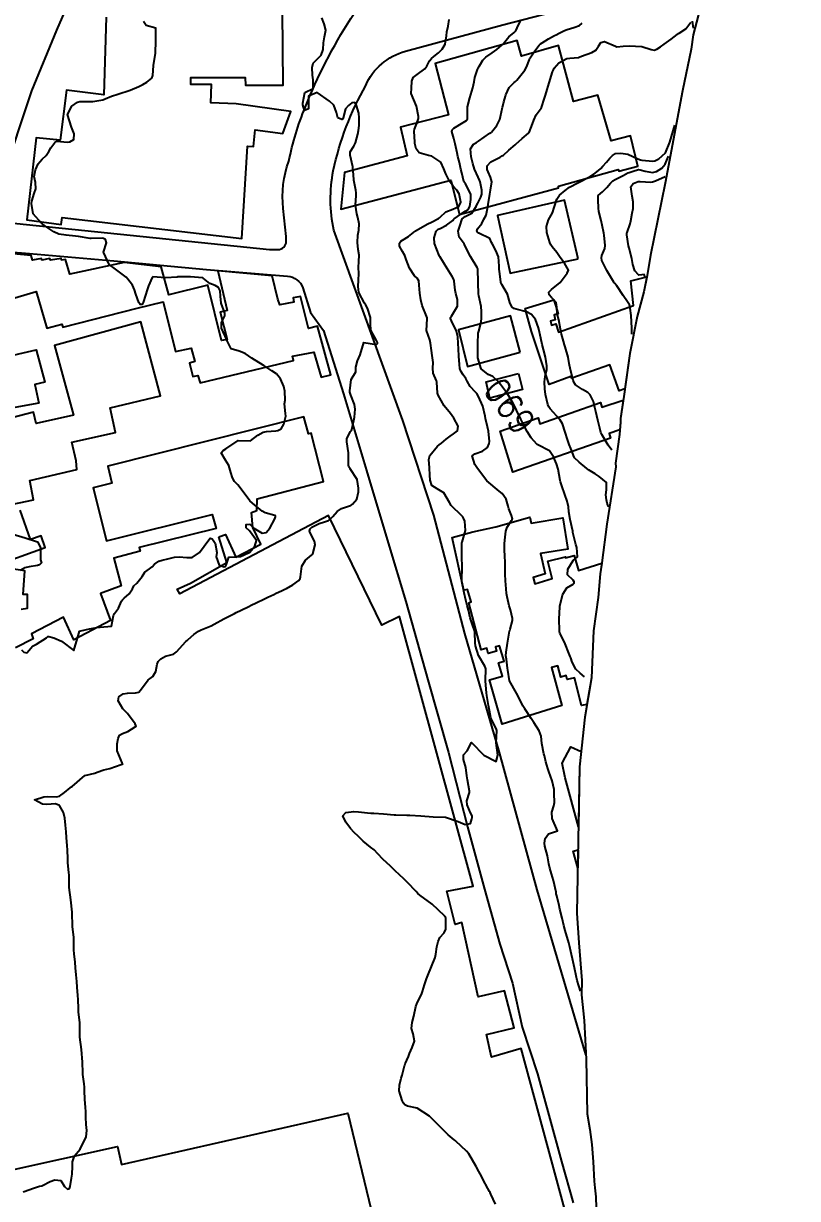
# Model space of a CAD drawing. Header units: metres. Extents: x 292545 to 299085, y 7450245 to 7463078.
# Drawn here: x 297101.5 to 297225.7, y 7452836.4 to 7453024.9 of the extents above; entities that cross this region are included whole.
import ezdxf
from ezdxf.enums import TextEntityAlignment as Align

# ---------------------------------------------------------------- set-up
doc = ezdxf.new("R2010")
doc.units = ezdxf.units.M
for name, color, linetype in [('Area', 45, 'Continuous'), ('Cotas', 45, 'Continuous'), ('Curvas de Nivel 1m', 11, 'Continuous'), ('Curvas de Nivel 5m', 15, 'Continuous'), ('Edificações', 30, 'Continuous'), ('Vias Primárias', 230, 'Continuous')]:
    doc.layers.add(name, color=color, linetype=linetype)
doc.styles.add('Style-STANDARD', font='STANDARD.shx')

msp = doc.modelspace()

# ---------------------------------------------------------------- linework, layer by layer
at = {"layer": 'Area'}
msp.add_polyline3d([(297210.33, 7453028.37, 693.08), (297208.95, 7453023.07, 691.1), (297208.63, 7453020.78, 691.18), (297207.23, 7453014.08, 691.51), (297204.48, 7452999.25, 694.79), (297202.09, 7452987.69, 694.26), (297201.59, 7452984.44, 693.64), (297201.04, 7452981.81, 695.01), (297200, 7452977.87, 696.67), (297198.82, 7452971.95, 696.38), (297197.81, 7452965.03, 692.19), (297197.28, 7452961.48, 696.48), (297197.3, 7452960.94, 696.44), (297197.15, 7452958.94, 696.89), (297196.51, 7452954.36, 691.4), (297196.56, 7452953.74, 691.31), (297195.13, 7452944.53, 701.45), (297194.33, 7452938.37, 690.03), (297194.05, 7452936.6, 690.35), (297193.71, 7452932.76, 692.48), (297192.98, 7452927.42, 696.38), (297192.63, 7452919.87, 692.34), (297191.56, 7452913.6, 689.76), (297190.71, 7452905.61, 689.23), (297190.31, 7452882.11, 688.38), (297190.61, 7452877.38, 688.56), (297191.08, 7452871.32, 688.39), (297191.06, 7452869.05, 688.49), (297191.49, 7452864.92, 688.7), (297191.77, 7452858.69, 688.74), (297191.93, 7452849.91, 688.65), (297192.37, 7452847.41, 688.63), (297192.7, 7452845.03, 688.63), (297192.91, 7452842.24, 688.75), (297193.05, 7452839.15, 688.72), (297193.19, 7452838.04, 688.65), (297193.33, 7452836.64, 688.66), (297193.46, 7452833.16, 688.88)], dxfattribs=at)
at = {"layer": 'Curvas de Nivel 1m', "flags": 128}
for points, elevation in [([(297101.14, 7452924.36), (297101.54, 7452924.03), (297102.02, 7452923.88), (297102.38, 7452924.35), (297102.93, 7452924.97), (297103.55, 7452925.27), (297105.16, 7452926.32), (297105.36, 7452926.51), (297105.57, 7452926.52), (297106.36, 7452926.3), (297107.56, 7452925.76), (297109.54, 7452924.27), (297110.14, 7452926.26), (297110.45, 7452927.39), (297111.58, 7452927.66), (297112.09, 7452927.74), (297113.59, 7452928.02), (297113.78, 7452928.03), (297115.59, 7452928.19), (297115.92, 7452929.88), (297116.09, 7452930.19), (297116.73, 7452931.07), (297117.19, 7452932.17), (297117.38, 7452932.43), (297117.64, 7452932.66), (297118.46, 7452933.35), (297118.95, 7452934.16), (297119.18, 7452934.64), (297119.67, 7452935.08), (297120.52, 7452936.14), (297120.98, 7452936.84), (297121.7, 7452937.37), (297122.12, 7452937.7), (297122.49, 7452938.11), (297123.21, 7452938.6), (297123.71, 7452938.75), (297124.64, 7452939.01), (297125.72, 7452939.28), (297126.47, 7452939.31), (297127.72, 7452939.19), (297128.55, 7452939.21), (297129.73, 7452940.03), (297131.21, 7452942.01), (297131.44, 7452942.32), (297131.76, 7452942.19), (297131.93, 7452942), (297132.23, 7452941.52), (297132.5, 7452939.99), (297132.4, 7452939.31), (297132.9, 7452937.99), (297133.7, 7452937.71), (297133.91, 7452937.77), (297134.02, 7452937.98), (297134.46, 7452939.23), (297135.72, 7452939.29), (297136.32, 7452939.35), (297137.61, 7452939.93), (297137.73, 7452940.03), (297138.63, 7452941.03), (297138.87, 7452941.92), (297137.78, 7452943.48), (297137.23, 7452943.94), (297137.21, 7452944.52), (297137.79, 7452944.56), (297138.45, 7452943.92), (297139.77, 7452943.09), (297140.44, 7452943.23), (297141.01, 7452943.89), (297141.8, 7452945.41), (297141.94, 7452945.74), (297141.92, 7452945.88), (297141.8, 7452945.96), (297140.28, 7452946.38), (297139.81, 7452946.61), (297138.21, 7452947.93), (297137.83, 7452948.32), (297136.59, 7452949.94), (297135.86, 7452950.87), (297135.33, 7452951.42), (297135, 7452951.96), (297134.75, 7452952.83), (297134.42, 7452953.97), (297133.91, 7452954.8), (297133.21, 7452955.99), (297133.53, 7452956.38), (297133.93, 7452956.63), (297135.94, 7452957.95), (297137.94, 7452957.93), (297139.07, 7452958.81), (297139.96, 7452959.29), (297140.47, 7452959.4), (297141.97, 7452959.5), (297142.28, 7452959.56), (297142.83, 7452959.87), (297143.26, 7452960.58), (297143.56, 7452961.86), (297143.54, 7452962.32), (297143.39, 7452963.87), (297143.46, 7452964.43), (297143.44, 7452965.87), (297143.25, 7452966.66), (297142.74, 7452967.87), (297142.07, 7452968.68), (297141.36, 7452969.17), (297140.24, 7452969.91), (297140.08, 7452969.99), (297139.94, 7452970.05), (297138.11, 7452971.18), (297137.04, 7452971.94), (297136.12, 7452972.3), (297134.82, 7452972.67), (297134.18, 7452973.98), (297134.13, 7452974.11), (297133.24, 7452975.99), (297133.24, 7452976.92), (297133.81, 7452977.98), (297133.79, 7452978.38), (297133.23, 7452979.99), (297133.09, 7452981.12), (297133.04, 7452981.99), (297132.76, 7452982.51), (297132.24, 7452982.82), (297131.41, 7452983.18), (297130.34, 7452984.02), (297130.25, 7452984.07), (297130.19, 7452984.08), (297128.26, 7452984.25), (297128.05, 7452984.26), (297126.26, 7452984.21), (297126.12, 7452984.2), (297124.25, 7452984.09), (297122.25, 7452984.21), (297122.18, 7452984.2), (297122.11, 7452984.12), (297121.56, 7452982.81), (297121.33, 7452982.13), (297121.06, 7452981.3), (297120.67, 7452980.14), (297120.53, 7452979.82), (297120.21, 7452979.81), (297119.98, 7452980.14), (297119.51, 7452981.44), (297119.29, 7452982.15), (297118.97, 7452982.89), (297118.25, 7452983.87), (297117.96, 7452984.17), (297116.27, 7452985.45), (297115.22, 7452986.2), (297114.3, 7452988.21), (297114.82, 7452989.71), (297114.65, 7452990.21), (297114.33, 7452990.39), (297114.12, 7452990.42), (297112.33, 7452990.38), (297112.17, 7452990.4), (297110.33, 7452990.69), (297109.84, 7452990.76), (297108.33, 7452990.92), (297107.14, 7452991.1), (297106.34, 7452991.43), (297105.04, 7452992.32), (297104.36, 7452992.84), (297103.03, 7452994.34), (297102.76, 7452995.99), (297102.82, 7452996.35), (297103.17, 7452997.58), (297103.46, 7452998.34), (297103.4, 7452999.37), (297103.21, 7453000.34), (297103.38, 7453001.42), (297103.84, 7453002.34), (297104.1, 7453002.71), (297104.48, 7453003.11), (297105.12, 7453003.69), (297105.56, 7453004.32), (297105.89, 7453004.93), (297106.52, 7453005.8), (297106.84, 7453005.98), (297108.52, 7453005.84), (297108.91, 7453005.88), (297109.58, 7453006.27), (297109.6, 7453007.2), (297109.17, 7453008.27), (297108.56, 7453010.28), (297109.24, 7453011.61), (297110.17, 7453012.26), (297110.5, 7453012.35), (297110.59, 7453012.37), (297110.73, 7453012.39), (297112.59, 7453012.36), (297114.19, 7453012.62), (297114.6, 7453012.79), (297115.6, 7453013.2), (297116.61, 7453013.52), (297118.61, 7453014.16), (297119.98, 7453014.79), (297120.62, 7453015.12), (297121.27, 7453015.49), (297122.06, 7453016.13), (297122.24, 7453016.52), (297122.35, 7453018.12), (297122.68, 7453020.11), (297122.7, 7453022.11), (297122.73, 7453024.11), (297121.19, 7453024.58), (297120.74, 7453025.19)], 686), ([(297101.43, 7452837.44), (297102.52, 7452837.82), (297102.9, 7452837.95), (297104.07, 7452838.32), (297104.44, 7452838.4), (297104.52, 7452838.43), (297105.74, 7452839.1), (297106.53, 7452839.37), (297107.46, 7452839.22), (297108.04, 7452838.28), (297108.52, 7452837.85), (297108.85, 7452837.93), (297108.98, 7452838.27), (297109.17, 7452839.63), (297109.3, 7452840.26), (297109.32, 7452841.5), (297109.34, 7452842.26), (297109.64, 7452843.19), (297110.59, 7452844.25), (297111.52, 7452846.24), (297111.62, 7452847.24), (297111.53, 7452848.24), (297111.51, 7452849.38), (297111.49, 7452850.24), (297111.42, 7452850.99), (297111.3, 7452852.24), (297111.28, 7452853.67), (297111.27, 7452854.24), (297111.22, 7452854.74), (297111.02, 7452856.25), (297111, 7452856.51), (297110.95, 7452858.25), (297110.78, 7452860.25), (297110.54, 7452862.25), (297110.52, 7452862.54), (297110.52, 7452864.25), (297110.5, 7452864.58), (297110.31, 7452866.26), (297110.29, 7452866.83), (297110.27, 7452868.26), (297110.22, 7452868.92), (297110.08, 7452870.26), (297110.02, 7452871.15), (297109.92, 7452872.26), (297109.82, 7452873.37), (297109.77, 7452874.26), (297109.63, 7452875.6), (297109.58, 7452876.26), (297109.56, 7452877.69), (297109.54, 7452878.26), (297109.35, 7452879.93), (297109.33, 7452880.27), (297109.31, 7452882), (297109.29, 7452882.27), (297109.06, 7452884.27), (297108.83, 7452886.27), (297108.81, 7452886.56), (297108.81, 7452888.27), (297108.78, 7452888.61), (297108.59, 7452890.28), (297108.57, 7452890.85), (297108.56, 7452892.28), (297108.5, 7452892.94), (297108.37, 7452894.28), (297108.31, 7452895.17), (297108.21, 7452896.28), (297108.11, 7452897.39), (297107.91, 7452898.28), (297107.24, 7452899.4), (297106.62, 7452899.67), (297105.25, 7452899.55), (297104.54, 7452899.61), (297103.25, 7452900.34), (297104.76, 7452900.82), (297105.26, 7452900.88), (297106.76, 7452900.8), (297107.26, 7452900.9), (297108.08, 7452901.47), (297108.97, 7452902.27), (297109.17, 7452902.39), (297109.28, 7452902.46), (297111.3, 7452904.24), (297112.91, 7452904.62), (297113.31, 7452904.75), (297114.4, 7452905.12), (297115.31, 7452905.37), (297117.13, 7452905.98), (297117.32, 7452906.04), (297117.4, 7452906.09), (297117.39, 7452906.17), (297117.32, 7452906.28), (297116.49, 7452908.18), (297116.51, 7452909.32), (297116.67, 7452910.18), (297116.87, 7452910.69), (297117.38, 7452910.95), (297118.25, 7452911.3), (297119.4, 7452912.01), (297119.49, 7452912.06), (297119.57, 7452912.15), (297119.53, 7452912.27), (297119.41, 7452912.5), (297118.19, 7452914.16), (297117.43, 7452914.91), (297116.66, 7452916.18), (297116.76, 7452916.87), (297117.46, 7452917.3), (297118.19, 7452917.44), (297119.46, 7452917.47), (297120, 7452917.6), (297120.43, 7452918.14), (297121.49, 7452919.55), (297121.8, 7452919.8), (297122.23, 7452920.11), (297122.7, 7452920.91), (297122.96, 7452922.11), (297123.11, 7452922.51), (297123.53, 7452922.95), (297124.27, 7452923.36), (297125.54, 7452923.71), (297125.79, 7452923.83), (297126.05, 7452924.07), (297127.56, 7452925.71), (297127.73, 7452925.88), (297127.91, 7452926.05), (297128.8, 7452926.82), (297129.58, 7452927.39), (297130.01, 7452927.6), (297131.08, 7452928.01), (297131.6, 7452928.23), (297132.1, 7452928.5), (297133.61, 7452929.35), (297134.82, 7452929.97), (297135.35, 7452930.23), (297135.62, 7452930.36), (297136.42, 7452930.75), (297137.63, 7452931.33), (297138.03, 7452931.53), (297138.83, 7452931.92), (297139.37, 7452932.18), (297139.64, 7452932.31), (297140.71, 7452932.83), (297141.65, 7452933.27), (297142.06, 7452933.47), (297142.87, 7452933.87), (297143.4, 7452934.13), (297143.67, 7452934.25), (297144.72, 7452934.8), (297145.68, 7452935.52), (297145.91, 7452935.84), (297145.95, 7452936.1), (297146.14, 7452937.83), (297146.75, 7452938.8), (297147.73, 7452939.58), (297147.86, 7452939.68), (297147.94, 7452939.81), (297148.3, 7452941.26), (297148.17, 7452941.81), (297147.76, 7452942.65), (297147.41, 7452943.45), (297147.5, 7452943.81), (297147.78, 7452944.07), (297148.92, 7452944.66), (297149.79, 7452944.92), (297150.45, 7452945.13), (297151.14, 7452945.77), (297151.81, 7452946.57), (297152.53, 7452947.04), (297153.82, 7452947.48), (297154.01, 7452947.55), (297154.27, 7452947.74), (297154.99, 7452948.57), (297155.23, 7452949.73), (297155.23, 7452950.35), (297155.01, 7452951.73), (297153.89, 7452953.45), (297153.7, 7452953.74), (297153.63, 7452954.01), (297153.66, 7452955.74), (297153.65, 7452956.02), (297153.38, 7452957.75), (297153.4, 7452958.3), (297153.96, 7452959.42), (297154.12, 7452959.58), (297154.19, 7452959.74), (297154.51, 7452961.21), (297154.62, 7452961.73), (297154.74, 7452963), (297154.61, 7452963.73), (297154.04, 7452965.27), (297153.86, 7452965.74), (297153.85, 7452965.94), (297154.06, 7452967.74), (297154.8, 7452969.01), (297154.84, 7452969.73), (297155.07, 7452970.76), (297155.53, 7452971.72), (297156.13, 7452973.71), (297158.13, 7452973.39), (297158.28, 7452973.54), (297158.3, 7452973.69), (297158.14, 7452974.03), (297157.24, 7452975.7), (297157.2, 7452976.67), (297157.19, 7452977.7), (297156.68, 7452979.22), (297156.42, 7452979.71), (297156.21, 7452980.02), (297155.3, 7452981.72), (297155.17, 7452982.66), (297155.27, 7452983.72), (297155.3, 7452984.76), (297155.25, 7452985.73), (297155.29, 7452986.72), (297155.34, 7452987.72), (297155.22, 7452988.63), (297155.1, 7452989.73), (297155.16, 7452990.91), (297155.3, 7452991.73), (297155.37, 7452992.73), (297155.16, 7452993.73), (297154.98, 7452994.34), (297154.77, 7452995.73), (297154.85, 7452997.3), (297154.87, 7452997.73), (297154.82, 7452998.13), (297154.51, 7452999.74), (297154.51, 7452999.8), (297154.45, 7453000.61), (297154.35, 7453001.74), (297154.34, 7453001.87), (297153.93, 7453003.75), (297153.93, 7453004.31), (297154.51, 7453005.18), (297154.76, 7453005.74), (297155.12, 7453007.14), (297155.26, 7453007.73), (297155.36, 7453008.54), (297155.36, 7453009.73), (297155.31, 7453010.47), (297154.95, 7453011.73), (297154.59, 7453012.23), (297154.2, 7453012.13), (297153.65, 7453011.75), (297153.16, 7453011.17), (297152.79, 7453009.76), (297152.72, 7453009.6), (297152.56, 7453009.49), (297151.94, 7453009.77), (297151.74, 7453010.6), (297151.28, 7453011.77), (297150.59, 7453012.4), (297148.61, 7453013.81), (297147.22, 7453013.2), (297147.23, 7453011.82), (297147.2, 7453011.2), (297146.57, 7453010.9), (297146.33, 7453011.83), (297146.33, 7453012.09), (297146.61, 7453013.83), (297147.99, 7453014.45), (297147.97, 7453015.82), (297147.89, 7453016.58), (297147.81, 7453017.82), (297147.95, 7453018.54), (297148.68, 7453019.21), (297149.26, 7453019.8), (297149.59, 7453020.7), (297149.64, 7453021.8), (297149.78, 7453022.74), (297150, 7453023.79), (297149.75, 7453024.81), (297149.39, 7453025.8)], 687), ([(297177.25, 7452835.45), (297176.51, 7452837.06), (297176.37, 7452837.32), (297176.29, 7452837.46), (297176.02, 7452837.97), (297175.21, 7452839.48), (297174.98, 7452839.91), (297174.55, 7452840.69), (297174.12, 7452841.49), (297173.57, 7452842.5), (297172.96, 7452843.51), (297172.59, 7452843.94), (297170.87, 7452845.54), (297170.74, 7452845.66), (297170.62, 7452845.76), (297169.65, 7452846.57), (297168.63, 7452847.56), (297166.65, 7452849.58), (297164.67, 7452850.86), (297163.11, 7452851.19), (297162.68, 7452851.4), (297162.47, 7452851.63), (297162.24, 7452852.08), (297161.77, 7452853.64), (297161.82, 7452854.54), (297162.11, 7452855.64), (297162.24, 7452856.13), (297162.63, 7452857.63), (297162.66, 7452857.73), (297162.76, 7452857.94), (297163.26, 7452859.13), (297163.44, 7452859.62), (297163.85, 7452860.56), (297164.22, 7452861.62), (297164, 7452862.79), (297163.74, 7452863.62), (297163.88, 7452864.57), (297164.11, 7452865.61), (297164.44, 7452867.18), (297164.59, 7452867.6), (297164.88, 7452868.19), (297165.38, 7452869.1), (297165.51, 7452869.59), (297165.84, 7452870.66), (297166.18, 7452871.59), (297166.36, 7452872.15), (297166.94, 7452873.58), (297167.53, 7452875), (297167.68, 7452875.57), (297167.84, 7452876.71), (297168.05, 7452877.57), (297168.33, 7452878.23), (297169.01, 7452879), (297169.24, 7452879.56), (297169.24, 7452881.36), (297169.16, 7452881.56), (297169.12, 7452881.64), (297169.04, 7452881.73), (297167.06, 7452883.58), (297165.08, 7452885.02), (297164.77, 7452885.29), (297164.49, 7452885.61), (297163.1, 7452887.06), (297162.5, 7452887.64), (297161.13, 7452888.93), (297160.37, 7452889.66), (297159.15, 7452890.79), (297158.33, 7452891.68), (297157.78, 7452892.3), (297157.17, 7452892.75), (297155.98, 7452893.71), (297155.19, 7452894.51), (297154.57, 7452895.1), (297153.98, 7452895.73), (297153.22, 7452896.75), (297152.73, 7452897.75), (297153.24, 7452898.28), (297154.52, 7452898.45), (297155.24, 7452898.39), (297156.71, 7452898.23), (297157.24, 7452898.19), (297157.7, 7452898.16), (297159.24, 7452898.07), (297160.97, 7452897.92), (297161.24, 7452897.9), (297162.99, 7452897.88), (297163.24, 7452897.87), (297163.47, 7452897.86), (297165.23, 7452897.77), (297167.23, 7452897.58), (297169.23, 7452897.55), (297171.22, 7452896.85), (297172.39, 7452896.34), (297173.22, 7452896.52), (297173.46, 7452897.28), (297173.5, 7452897.51), (297173.48, 7452897.75), (297173.24, 7452898.21), (297172.68, 7452899.52), (297172.63, 7452900.14), (297173.08, 7452901.51), (297173.08, 7452901.7), (297172.72, 7452903.52), (297172.64, 7452904.19), (297172.48, 7452905.52), (297172.08, 7452906.78), (297172.09, 7452907.52), (297172.67, 7452908.2), (297173.37, 7452909.51), (297175.34, 7452907.48), (297177.33, 7452906.46), (297177.62, 7452907.46), (297177.37, 7452909.46), (297177.43, 7452911.46), (297177.4, 7452911.6), (297176.51, 7452913.47), (297176.26, 7452914.64), (297176.14, 7452915.47), (297175.85, 7452917.08), (297175.79, 7452917.48), (297175.62, 7452919.35), (297175.62, 7452919.48), (297175.66, 7452921.33), (297175.64, 7452921.48), (297175.52, 7452921.79), (297174.53, 7452923.49), (297174.03, 7452925.02), (297173.97, 7452925.5), (297173.9, 7452927.18), (297173.87, 7452927.5), (297173.59, 7452928.25), (297173.17, 7452929.51), (297172.88, 7452930.76), (297172.69, 7452931.51), (297172.47, 7452932.35), (297172.21, 7452933.52), (297171.85, 7452935.36), (297171.82, 7452935.53), (297171.83, 7452935.67), (297171.89, 7452937.53), (297171.81, 7452939.45), (297171.81, 7452939.53), (297171.81, 7452939.6), (297171.84, 7452941.53), (297171.88, 7452941.65), (297172.44, 7452943.52), (297172.29, 7452945.03), (297172.12, 7452945.53), (297171.99, 7452945.71), (297171.81, 7452945.89), (297170.1, 7452947.55), (297169.83, 7452948.03), (297168.93, 7452949.56), (297167.86, 7452950.21), (297167.03, 7452950.75), (297166.73, 7452951.59), (297166.71, 7452952.42), (297166.66, 7452953.59), (297166.55, 7452954.95), (297166.7, 7452955.59), (297167.94, 7452957.07), (297168.22, 7452957.29), (297168.58, 7452957.56), (297169.31, 7452958.19), (297169.95, 7452958.66), (297170.49, 7452959.02), (297171.15, 7452959.54), (297171.25, 7452960.26), (297170.57, 7452961.54), (297170, 7452962.3), (297169.02, 7452963.56), (297168.04, 7452965.25), (297167.95, 7452965.57), (297167.82, 7452967.34), (297167.76, 7452967.57), (297167.25, 7452968.76), (297167.2, 7452969.58), (297167.21, 7452970.47), (297167.08, 7452971.59), (297166.97, 7452972.43), (297166.83, 7452973.59), (297166.7, 7452974.15), (297166.15, 7452975.6), (297166.26, 7452977.52), (297166.26, 7452977.6), (297166.25, 7452977.66), (297166.19, 7452977.91), (297165.47, 7452979.61), (297165.27, 7452980.56), (297165.08, 7452981.61), (297164.98, 7452982.88), (297164.95, 7452983.61), (297164.65, 7452984.01), (297164.26, 7452984.39), (297163.43, 7452985.63), (297162.92, 7452987), (297162.69, 7452987.64), (297162.31, 7452988.29), (297161.83, 7452989.16), (297161.84, 7452989.65), (297162.03, 7452989.94), (297162.33, 7452990.12), (297163.29, 7452990.68), (297164.35, 7452991.58), (297164.37, 7452991.6), (297164.39, 7452991.62), (297166.36, 7452992.73), (297166.94, 7452993.01), (297168.1, 7452993.57), (297168.26, 7452993.68), (297168.38, 7452993.83), (297169.28, 7452994.67), (297170.39, 7452995.08), (297171.35, 7452995.54), (297171.7, 7452996.23), (297171.43, 7452997.53), (297171.01, 7452998.12), (297170.44, 7452998.77), (297169.85, 7452999.56), (297169.24, 7453000.77), (297168.97, 7453001.56), (297168.48, 7453002.62), (297167, 7453003.58), (297166.49, 7453003.69), (297165.01, 7453004.13), (297164.5, 7453004.77), (297164.31, 7453005.62), (297164.28, 7453005.86), (297164.19, 7453007.62), (297164.22, 7453007.95), (297164.55, 7453008.72), (297164.89, 7453009.62), (297164.89, 7453009.94), (297164.58, 7453011.62), (297163.7, 7453013.63), (297163.74, 7453014.51), (297163.79, 7453015.63), (297164.02, 7453016.24), (297164.64, 7453016.72), (297165.87, 7453017.6), (297166.23, 7453018.03), (297166.67, 7453018.89), (297166.99, 7453019.28), (297167.35, 7453019.58), (297168.1, 7453020.17), (297168.69, 7453020.77), (297169.18, 7453021.56), (297169.36, 7453022.93), (297169.42, 7453023.56), (297169.65, 7453024.47), (297169.82, 7453025.55)], 688), ([(297190.89, 7452869.6), (297190.35, 7452871.31), (297190.18, 7452872.06), (297189.92, 7452873.36), (297189.12, 7452876.92), (297188.99, 7452877.39), (297188.41, 7452879.33), (297188.2, 7452880.15), (297187.93, 7452881.33), (297187.59, 7452882.8), (297187.46, 7452883.34), (297187.08, 7452884.92), (297186.99, 7452885.25), (297186.97, 7452885.34), (297186.95, 7452885.48), (297186.53, 7452887.35), (297186.23, 7452888.46), (297185.97, 7452889.36), (297185.82, 7452890.04), (297185.58, 7452891.36), (297185.18, 7452892.89), (297185.09, 7452893.36), (297185.19, 7452894.11), (297185.72, 7452894.84), (297187.2, 7452895.34), (297186.32, 7452897.35), (297186.26, 7452898.33), (297186.61, 7452899.35), (297186.71, 7452899.89), (297186.67, 7452901.35), (297186.63, 7452902), (297186.35, 7452903.35), (297185.8, 7452904.87), (297185.62, 7452905.36), (297185.33, 7452906.39), (297185.13, 7452907.15), (297185.08, 7452907.36), (297185.01, 7452907.71), (297184.69, 7452909.37), (297184.55, 7452910.53), (297184.27, 7452911.38), (297183.41, 7452912.71), (297182.94, 7452913.39), (297181.93, 7452914.92), (297181.63, 7452915.41), (297181.45, 7452915.78), (297180.6, 7452917.42), (297179.49, 7452919.43), (297179.21, 7452921.13), (297179.17, 7452921.44), (297178.98, 7452922.89), (297178.92, 7452923.44), (297178.96, 7452924.02), (297179.14, 7452925.44), (297179.51, 7452927.36), (297179.53, 7452927.43), (297179.53, 7452927.48), (297179.59, 7452927.69), (297179.95, 7452929.09), (297179.95, 7452929.43), (297179.63, 7452930.79), (297179.47, 7452931.27), (297179.43, 7452931.43), (297179.12, 7452932.91), (297179.02, 7452933.44), (297178.93, 7452934.18), (297178.82, 7452935.44), (297178.8, 7452936.55), (297178.8, 7452937.44), (297178.77, 7452938.39), (297178.71, 7452939.45), (297178.66, 7452940.36), (297178.7, 7452941.45), (297178.8, 7452942.48), (297178.91, 7452943.44), (297179.13, 7452944.09), (297179.8, 7452945.16), (297179.92, 7452945.31), (297179.96, 7452945.43), (297179.81, 7452945.95), (297179.39, 7452947.01), (297179.27, 7452947.44), (297178.95, 7452948.56), (297178.3, 7452949.45), (297177.85, 7452949.85), (297175.87, 7452951.48), (297174.34, 7452953.5), (297173.9, 7452954.12), (297173.49, 7452955.51), (297173.93, 7452955.85), (297175.16, 7452956.25), (297175.94, 7452956.87), (297176.22, 7452957.48), (297176.26, 7452957.79), (297176.12, 7452959.48), (297175.97, 7452960.18), (297175.65, 7452961.48), (297175.59, 7452961.89), (297175.21, 7452963.49), (297174.5, 7452965.03), (297174.22, 7452965.5), (297174.05, 7452965.71), (297173.18, 7452966.64), (297172.7, 7452967.52), (297172.48, 7452967.94), (297172.07, 7452968.51), (297171.65, 7452969.1), (297171.52, 7452969.53), (297171.47, 7452970.15), (297171.37, 7452971.53), (297171.28, 7452972.69), (297171.24, 7452973.53), (297171.2, 7452974.59), (297170.99, 7452975.54), (297170.18, 7452977.17), (297169.99, 7452977.55), (297170.01, 7452977.72), (297170.19, 7452977.91), (297171.14, 7452979.54), (297171.14, 7452980.61), (297170.88, 7452981.54), (297170.79, 7452982.09), (297170.63, 7452983.54), (297170.54, 7452983.83), (297170.26, 7452984.29), (297169.48, 7452985.56), (297168.3, 7452987.51), (297168.26, 7452987.57), (297168.2, 7452987.67), (297167.45, 7452989.58), (297167.42, 7452990.49), (297167.71, 7452991.58), (297168.05, 7452991.87), (297168.36, 7452992.01), (297169.37, 7452992.55), (297170.37, 7452993.28), (297170.49, 7452993.43), (297170.61, 7452993.55), (297172.39, 7452994.75), (297172.85, 7452995.05), (297173.11, 7452995.51), (297173.3, 7452996.62), (297173.29, 7452997.51), (297172.44, 7452999.16), (297172.28, 7452999.36), (297172.18, 7452999.52), (297171.83, 7453000.9), (297171.68, 7453001.53), (297171.44, 7453002.58), (297171.21, 7453003.54), (297171.08, 7453004.12), (297170.74, 7453005.55), (297170.53, 7453006.45), (297170.25, 7453007.55), (297170.27, 7453007.83), (297170.55, 7453008.1), (297172.05, 7453009.02), (297172.56, 7453009.33), (297172.67, 7453009.41), (297172.73, 7453009.52), (297172.76, 7453011.34), (297172.77, 7453011.52), (297173.14, 7453012.98), (297173.29, 7453013.51), (297173.58, 7453014.55), (297173.8, 7453015.51), (297173.94, 7453016.21), (297174.36, 7453017.5), (297174.46, 7453017.7), (297174.66, 7453018.11), (297175.18, 7453018.99), (297175.7, 7453019.48), (297176.69, 7453020.16), (297177.45, 7453020.71), (297178.32, 7453021.45), (297178.51, 7453021.65), (297178.71, 7453021.94), (297179.4, 7453022.76), (297180.23, 7453023.44), (297180.48, 7453023.69), (297180.74, 7453024.2), (297181.32, 7453025.42)], 689), ([(297195.44, 7452947.34), (297195.36, 7452947.41), (297195.28, 7452947.61), (297195.17, 7452947.94), (297195.06, 7452948.48), (297194.97, 7452949.25), (297195.06, 7452950.05), (297195.06, 7452951.25), (297193.88, 7452952.21), (297193.21, 7452952.6), (297192.16, 7452953.29), (297192.01, 7452953.4), (297191.9, 7452953.5), (297190.69, 7452954.52), (297189.92, 7452955.2), (297189.85, 7452955.31), (297189.32, 7452956.71), (297189.07, 7452957.32), (297188.78, 7452958.16), (297188.44, 7452959.33), (297187.98, 7452960.65), (297187.56, 7452961.34), (297186.01, 7452963.07), (297185.81, 7452963.36), (297185.65, 7452963.73), (297185.24, 7452965.37), (297185.16, 7452966.25), (297185.12, 7452967.37), (297185.19, 7452968.25), (297185.46, 7452969.37), (297185.5, 7452969.96), (297185.26, 7452971.37), (297184.93, 7452972.56), (297184.72, 7452973.37), (297184.36, 7452975.16), (297184.32, 7452975.38), (297184.16, 7452976.04), (297183.67, 7452977.39), (297183, 7452978.21), (297182.19, 7452978.6), (297180.57, 7452979.05), (297180.2, 7452979.17), (297179.84, 7452979.43), (297179.55, 7452980.1), (297179.16, 7452981.44), (297178.25, 7452982.98), (297178.11, 7452983.31), (297178.08, 7452983.45), (297177.89, 7452985.08), (297177.85, 7452985.46), (297177.82, 7452985.92), (297177.71, 7452987.46), (297177.31, 7452988.46), (297176.73, 7452989.47), (297176.61, 7452989.76), (297176.33, 7452990.37), (297174.58, 7452991.26), (297174.34, 7452991.42), (297174.28, 7452991.5), (297174.24, 7452991.6), (297174.35, 7452991.91), (297175.05, 7452992.81), (297175.38, 7452993.49), (297175.72, 7452994.14), (297176.02, 7452995.48), (297176.06, 7452995.82), (297176.31, 7452997.48), (297176.43, 7452998.16), (297176.66, 7452999.47), (297176.45, 7453000.23), (297176.07, 7453001.08), (297175.91, 7453001.48), (297175.89, 7453002.06), (297176.48, 7453002.67), (297177.01, 7453002.94), (297178, 7453003.45), (297178.31, 7453003.64), (297178.5, 7453003.77), (297179.39, 7453004.55), (297180.39, 7453005.43), (297180.46, 7453005.49), (297180.51, 7453005.54), (297181.52, 7453006.42), (297182.53, 7453007.27), (297182.6, 7453007.33), (297182.65, 7453007.4), (297183.19, 7453008.76), (297183.39, 7453009.39), (297183.74, 7453010.22), (297184.58, 7453011.29), (297184.62, 7453011.35), (297184.63, 7453011.38), (297185.1, 7453012.88), (297185.26, 7453013.37), (297185.53, 7453014.28), (297185.86, 7453015.36), (297186.4, 7453017.11), (297186.48, 7453017.35), (297186.53, 7453017.47), (297186.66, 7453017.69), (297187.43, 7453018.59), (297188.68, 7453019.28), (297188.72, 7453019.29), (297189.18, 7453019.33), (297190.56, 7453019.44), (297190.68, 7453019.47), (297191.04, 7453019.66), (297192.69, 7453020.22), (297193.36, 7453020.61), (297193.75, 7453021.27), (297194.16, 7453021.81), (297194.71, 7453022.01), (297196.49, 7453021.24), (297196.7, 7453021.15), (297197.75, 7453021.22), (297198.7, 7453021.29), (297200.7, 7453021.19), (297202.24, 7453020.71), (297202.7, 7453020.59), (297203.11, 7453020.74), (297203.7, 7453021.15), (297204.29, 7453021.56), (297204.71, 7453021.86), (297205.46, 7453022.39), (297206.4, 7453023.12), (297206.59, 7453023.26), (297206.73, 7453023.33), (297207.8, 7453024.04), (297208.57, 7453025.09)], 691), ([(297208.79, 7453025.24), (297208.95, 7453024.15)], 691), ([(297195.93, 7452956.44), (297195.3, 7452957.25), (297194.29, 7452958.93), (297194.14, 7452959.26), (297193.97, 7452959.93), (297193.69, 7452961.26), (297193.35, 7452962.61), (297193.2, 7452963.27), (297192.97, 7452964.22), (297192.44, 7452965.28), (297192.04, 7452965.65), (297191.18, 7452966.17), (297190.06, 7452966.89), (297189.79, 7452967.31), (297189.7, 7452967.68), (297189.3, 7452969.32), (297189.08, 7452970.34), (297188.88, 7452971.32), (297188.42, 7452973.03), (297188.33, 7452973.33), (297188.14, 7452973.93), (297187.84, 7452975.03), (297187.77, 7452975.34), (297187.68, 7452975.82), (297187.39, 7452977.34), (297187.16, 7452978.31), (297187.06, 7452979.35), (297187, 7452980.14), (297186.22, 7452980.94), (297185.84, 7452981.36), (297185.8, 7452981.79), (297186.24, 7452982.22), (297187.62, 7452983.34), (297188.26, 7452984.19), (297188.74, 7452984.85), (297188.98, 7452985.32), (297188.29, 7452986.43), (297187.64, 7452987.34), (297187.08, 7452988.12), (297186.32, 7452989.07), (297186.13, 7452989.36), (297185.97, 7452989.72), (297185.46, 7452991.37), (297185.43, 7452992.29), (297185.75, 7452993.37), (297185.97, 7452993.77), (297186.38, 7452994.51), (297186.68, 7452995.36), (297187.06, 7452996.7), (297187.52, 7452997.34), (297188.43, 7452998.09), (297189.14, 7452998.62), (297190.44, 7452999.31), (297192.45, 7453000.33), (297193.02, 7453000.71), (297193.75, 7453001.27), (297194.12, 7453001.61), (297194.47, 7453001.98), (297195.08, 7453002.66), (297195.6, 7453003.25), (297196.02, 7453003.72), (297196.5, 7453004.02), (297197.37, 7453004.09), (297198.5, 7453003.92), (297200.08, 7453003.19), (297200.49, 7453003.02), (297200.72, 7453002.96), (297202.49, 7453002.79), (297202.8, 7453002.86), (297203.46, 7453003.16), (297204.5, 7453004.11), (297205.2, 7453005.84), (297206.03, 7453008.55)], 692), ([(297199.11, 7452975.02), (297199.1, 7452976), (297199.07, 7452977), (297199.02, 7452978.04), (297198.87, 7452979.21), (297198.72, 7452979.72), (297198.22, 7452980.54), (297197.92, 7452980.92), (297197.74, 7452981.22), (297196.71, 7452982.77), (297196.35, 7452983.24), (297196.31, 7452983.3), (297196.25, 7452983.4), (297195.13, 7452985.25), (297194.3, 7452986.84), (297194.23, 7452987.26), (297194.31, 7452987.68), (297194.79, 7452988.78), (297194.83, 7452989.25), (297194.67, 7452990.93), (297194.62, 7452991.26), (297194.36, 7452992.52), (297194.2, 7452993.26), (297193.84, 7452994.72), (297193.77, 7452995.27), (297193.7, 7452996.57), (297193.73, 7452997.27), (297194.07, 7452997.61), (297194.42, 7452997.87), (297195.11, 7452998.57), (297195.69, 7452999.25), (297196.07, 7452999.62), (297196.45, 7452999.86), (297197.75, 7453000.52), (297198.46, 7453000.9), (297198.68, 7453000.99), (297199.34, 7453001.2), (297200.19, 7453001.47), (297200.47, 7453001.43), (297201.25, 7453001.18), (297202.46, 7453001), (297203.06, 7453001.16), (297203.94, 7453001.68), (297204.48, 7453002.32), (297204.98, 7453003.61)], 693), ([(297201.25, 7452984.12), (297201.12, 7452984.61), (297200.73, 7452984.58), (297200.27, 7452984.52), (297199.6, 7452985.2), (297199.29, 7452986.2), (297199.12, 7452987.2), (297198.7, 7452988.83), (297198.61, 7452989.21), (297198.34, 7452990.95), (297198.3, 7452991.17), (297198.3, 7452991.21), (297198.3, 7452991.25), (297198.35, 7452991.37), (297198.84, 7452992.73), (297198.94, 7452993.2), (297199.15, 7452994.43), (297199.31, 7452995.2), (297199.31, 7452996.29), (297199.17, 7452997.2), (297198.98, 7452998.66), (297199.32, 7452999.2), (297200.13, 7452999.51), (297200.45, 7452999.54), (297202.17, 7452999.44), (297202.45, 7452999.46), (297202.9, 7452999.62), (297204.45, 7453000.36)], 694), ([(297099.76, 7452942.95), (297101.75, 7452942.36), (297103.75, 7452941.71), (297104.23, 7452940.83), (297104.22, 7452940.33), (297104.23, 7452938.84), (297104.36, 7452938.33), (297104.04, 7452938), (297103.71, 7452937.92), (297102.37, 7452937.68), (297101.7, 7452937.52), (297100.96, 7452937.1)], 686)]:
    msp.add_lwpolyline(points, dxfattribs=dict(at, elevation=elevation))
at = {"layer": 'Curvas de Nivel 5m', "elevation": 690, "flags": 128}
msp.add_lwpolyline([(297191.5, 7452920.06), (297190.85, 7452920.64), (297190.14, 7452921.3), (297189.52, 7452922.4), (297189.31, 7452923.1), (297189.24, 7452923.31), (297189, 7452923.86), (297188.41, 7452925.33), (297188.16, 7452925.92), (297187.58, 7452927.08), (297187.5, 7452927.34), (297187.49, 7452927.44), (297187.48, 7452929.34), (297187.54, 7452931.25), (297187.55, 7452931.34), (297187.57, 7452931.41), (297187.64, 7452931.68), (297188.07, 7452933.33), (297188.67, 7452934.32), (297189.68, 7452934.91), (297189.89, 7452935.1), (297189.88, 7452935.31), (297189.69, 7452935.59), (297188.79, 7452936.42), (297188.86, 7452937.32), (297189.72, 7452938.7), (297190.05, 7452938.98), (297190.4, 7452939.3), (297190.27, 7452940.78), (297190.12, 7452941.31), (297189.77, 7452942.79), (297189.67, 7452943.21), (297189.65, 7452943.31), (297189.63, 7452943.45), (297189.22, 7452945.32), (297189.02, 7452946.53), (297188.96, 7452947.32), (297188.76, 7452948.25), (297188.35, 7452949.33), (297187.86, 7452950.68), (297187.68, 7452951.34), (297187.64, 7452951.57), (297187.3, 7452953.35), (297187.01, 7452954.25), (297186.55, 7452955.35), (297185.93, 7452956.3), (297184.02, 7452957.3), (297183.94, 7452957.32), (297183.91, 7452957.35), (297183.86, 7452957.38), (297182.94, 7452958.38), (297182.32, 7452959.4), (297181.97, 7452960.11), (297181.29, 7452961.42), (297180.6, 7452962.83), (297180.32, 7452963.43), (297180.02, 7452964.03), (297179.17, 7452965.44), (297178.06, 7452966.98), (297177.84, 7452967.23), (297177.67, 7452967.46), (297176.83, 7452968.23), (297176.07, 7452968.54), (297174.95, 7452969.49), (297174.39, 7452971.22), (297174.38, 7452971.5), (297174.4, 7452973.23), (297174.41, 7452973.5), (297174.48, 7452975.17), (297174.54, 7452975.5), (297174.91, 7452976.75), (297175, 7452977.49), (297175.01, 7452978.68), (297174.92, 7452979.49), (297174.57, 7452981.16), (297174.53, 7452981.5), (297174.46, 7452983.28), (297174.46, 7452983.5), (297174.42, 7452985.35), (297174.39, 7452985.5), (297174.28, 7452985.75), (297173.22, 7452987.51), (297172.32, 7452989.25), (297172.24, 7452989.44), (297172.19, 7452989.52), (297171.41, 7452990.61), (297171.27, 7452991.54), (297171.53, 7452992.36), (297171.9, 7452993.53), (297172.38, 7452993.94), (297173.43, 7452994.46), (297174.15, 7452995.5), (297174.21, 7452995.69), (297174.4, 7452996.08), (297174.9, 7452997.01), (297175.04, 7452997.49), (297175.05, 7452998.12), (297174.78, 7452999.49), (297174.69, 7452999.74), (297174.45, 7453000.22), (297173.86, 7453001.51), (297173.58, 7453002.41), (297173.32, 7453003.51), (297173.23, 7453004.79), (297173.7, 7453005.51), (297174.21, 7453005.81), (297174.52, 7453006.01), (297176.35, 7453007.3), (297176.53, 7453007.42), (297176.56, 7453007.44), (297176.59, 7453007.47), (297177.47, 7453008.54), (297177.92, 7453009.46), (297178.05, 7453009.97), (297178.36, 7453011.45), (297178.41, 7453011.63), (297178.6, 7453012.34), (297178.83, 7453013.23), (297178.9, 7453013.45), (297179.45, 7453014.62), (297180.23, 7453015.43), (297180.46, 7453015.6), (297180.64, 7453015.77), (297181.96, 7453017.41), (297182.21, 7453017.85), (297182.68, 7453019.11), (297182.75, 7453019.33), (297182.79, 7453019.4), (297183.57, 7453020.51), (297184.25, 7453021.38), (297184.48, 7453021.61), (297184.71, 7453021.77), (297185.75, 7453022.4), (297186.72, 7453022.95), (297186.98, 7453023.09), (297187.47, 7453023.34), (297188.32, 7453023.74), (297188.73, 7453023.91), (297189.83, 7453024.23), (297190.74, 7453024.57), (297191.14, 7453024.91)], dxfattribs=at)
at = {"layer": 'Edificações'}
for points in [[(297114.76, 7453025.88), (297114.37, 7453013.44), (297114.37, 7453013.44), (297108.36, 7453014.21), (297107.34, 7453006.15), (297103.51, 7453006.56), (297102, 7452993.39), (297107.55, 7452992.61), (297107.7, 7452993.75), (297136.53, 7452990.36), (297137.44, 7453005.2), (297138.41, 7453005.13), (297138.67, 7453007.81), (297143.1, 7453007.23), (297144.38, 7453010.78), (297135.62, 7453011.98), (297131.53, 7453012.15), (297131.67, 7453015.1), (297128.36, 7453015.09), (297128.35, 7453016.21), (297137.05, 7453016.21), (297137.1, 7453015), (297143.18, 7453014.97), (297143.07, 7453026.88)], [(297100.1, 7452980.85), (297103.5, 7452981.9), (297105.2, 7452975.98), (297107.61, 7452976.64), (297107.77, 7452976.16), (297119.73, 7452979.23), (297123.91, 7452980.21), (297125.88, 7452972.23), (297128.39, 7452972.81), (297128.97, 7452970.63), (297128.14, 7452970.4), (297128.66, 7452968.24), (297129.46, 7452968.41), (297129.84, 7452967.22), (297144.82, 7452970.8), (297144.67, 7452971.5), (297148.07, 7452972.15), (297149.23, 7452968.11), (297150.8, 7452968.52), (297148.66, 7452976.31), (297147.22, 7452975.95), (297145.94, 7452981.07), (297144.76, 7452980.85), (297144.87, 7452980.19), (297142.64, 7452979.74), (297142.31, 7452980.66), (297141.41, 7452984.41), (297132.65, 7452985.19), (297134.17, 7452978.82), (297133.05, 7452978.59), (297134.18, 7452974.18), (297133.26, 7452974), (297131.07, 7452982.89), (297124.81, 7452981.35), (297123.56, 7452985.86), (297117.62, 7452986.56), (297108.93, 7452984.66), (297108.22, 7452987.03), (297107.6, 7452986.9), (297107.52, 7452987.19), (297105.81, 7452986.89), (297105.72, 7452987.18), (297104.41, 7452986.92), (297104.35, 7452987.17), (297102.91, 7452986.93), (297102.73, 7452987.68), (297098.14, 7452988.08)], [(297093.58, 7452946.48), (297103.07, 7452948.44), (297102.48, 7452951.55), (297110.04, 7452953.34), (297109.92, 7452954.72), (297109.22, 7452957.71), (297116.24, 7452959.27), (297115.4, 7452963.22), (297123.46, 7452965.14), (297120.31, 7452977), (297106.44, 7452973.2), (297109.52, 7452962.06), (297103.51, 7452960.7), (297103.08, 7452962.51), (297095.25, 7452960.51)], [(297132.84, 7452942.53), (297133.89, 7452942.89), (297135.55, 7452939.26), (297139.58, 7452941.34), (297138.3, 7452943.99), (297138.09, 7452946.4), (297138.93, 7452946.74), (297138.97, 7452948.62), (297149.62, 7452951.38), (297147.63, 7452959.13), (297147.25, 7452959.03), (297146.46, 7452961.77), (297115, 7452953.86), (297115.66, 7452951.15), (297112.64, 7452950.36), (297114.79, 7452941.85), (297131.76, 7452946.11), (297132.38, 7452943.87), (297120.03, 7452940.78), (297120.23, 7452940.2), (297115.96, 7452939.09), (297117.13, 7452934.64), (297113.82, 7452933.4), (297115.43, 7452929.07), (297109.55, 7452926), (297107.91, 7452929.63), (297102.74, 7452926.95), (297103.02, 7452926.15), (297100.22, 7452924.7)], [(297101.12, 7452930.92), (297102.12, 7452931.05), (297102.1, 7452933.26), (297101.42, 7452933.28), (297101.7, 7452937.06), (297096.59, 7452937.83), (297104.98, 7452940.78), (297104.33, 7452942.69), (297102.61, 7452942.08), (297100.92, 7452946.77)], [(297189.01, 7452832.19), (297181.36, 7452860.4), (297176.61, 7452859.02), (297175.8, 7452862.64), (297180.22, 7452863.76), (297178.68, 7452869.66), (297174.46, 7452868.73), (297171.85, 7452880.63), (297170.74, 7452880.34), (297169.44, 7452885.66), (297173.64, 7452886.44), (297161.84, 7452929.71), (297158.98, 7452928.33), (297150.45, 7452945.95), (297126.55, 7452933.35), (297126.13, 7452934.13), (297128.29, 7452935.08), (297134.14, 7452938.38)], [(297134.14, 7452938.38), (297132.84, 7452942.53)], [(297081.27, 7452836.88), (297116.58, 7452844.72), (297117.2, 7452841.83), (297153.55, 7452850.06), (297159.53, 7452825.24)]]:
    msp.add_lwpolyline(points, dxfattribs=at)
for points in [[(297171.47, 7452994.25), (297187.37, 7452998.51), (297187.35, 7452998.77), (297196.94, 7453001.45), (297197.05, 7453001.18), (297200.06, 7453001.97), (297198.88, 7453006.84), (297195.82, 7453006.07), (297193.65, 7453013.41), (297189.74, 7453012.36), (297187.34, 7453021.33), (297181.39, 7453019.62), (297180.71, 7453022.14), (297167.56, 7453018.47), (297169.68, 7453010.22), (297161.99, 7453008.25), (297163.08, 7453003.65), (297153, 7453001), (297152.43, 7452995.1), (297170.05, 7452999.74)], [(297190.51, 7452987.11), (297188.31, 7452996.51), (297177.57, 7452994.09), (297179.61, 7452984.85)], [(297181.2, 7452972.15), (297179.66, 7452977.96), (297171.32, 7452975.74), (297172.76, 7452969.86)], [(297103.92, 7452963.99), (297092.64, 7452961.93), (297090.62, 7452962.04), (297091.6, 7452971.45), (297092.18, 7452971.39), (297092.21, 7452972.43), (297097.63, 7452971.91), (297097.66, 7452971.19), (297103.52, 7452972.5), (297104.89, 7452967.32), (297103.28, 7452966.96)], [(297180.95, 7452968.74), (297181.56, 7452966.14), (297176.34, 7452964.75), (297175.76, 7452967.4)]]:
    msp.add_lwpolyline(points, close=True, dxfattribs=at)
for points, elevation in [([(297197.99, 7452966.24), (297197.11, 7452965.94), (297195.57, 7452970.14), (297189.47, 7452967.96), (297189.34, 7452968.27), (297185.85, 7452966.96), (297183.04, 7452975.49), (297182.01, 7452979.14), (297186.61, 7452980.56), (297187.27, 7452978.32), (297186.63, 7452978.14), (297186.8, 7452977.34), (297186.08, 7452977.12), (297186.23, 7452976.49), (297186.9, 7452976.68), (297187.35, 7452975.36), (297199.39, 7452979.62), (297198.96, 7452983.61), (297201.54, 7452984.21), (297201.04, 7452981.81), (297200, 7452977.87), (297198.82, 7452971.95)], 692.92), ([(297197.21, 7452959.67), (297195.5, 7452959.11), (297195.67, 7452958.33), (297180.01, 7452952.88), (297177.98, 7452959.47), (297184.1, 7452961.59), (297184.36, 7452960.66), (297194.1, 7452964.06), (297194.31, 7452963.33), (297197.72, 7452964.43), (297197.28, 7452961.48), (297197.3, 7452960.94)], 696.74), ([(297191.9, 7452915.61), (297191.05, 7452915.45), (297189.9, 7452919.91), (297188.76, 7452919.6), (297188.59, 7452920.25), (297187.73, 7452920.01), (297187.22, 7452921.8), (297186.21, 7452921.54), (297187.91, 7452915.48), (297181.88, 7452913.57), (297178.32, 7452912.45), (297176.28, 7452919.57), (297178.34, 7452920.17), (297177.72, 7452922.32), (297178.64, 7452922.58), (297177.89, 7452925.05), (297177.23, 7452924.86), (297177.38, 7452924.19), (297176.08, 7452923.78), (297175.84, 7452924.66), (297174.96, 7452924.4), (297172.96, 7452931.95), (297173.33, 7452932.07), (297172.73, 7452934.07), (297172.16, 7452933.98), (297170.3, 7452942.39), (297173.59, 7452943.32), (297177.31, 7452944.12), (297182.75, 7452945.69), (297182.97, 7452944.73), (297188.03, 7452945.55), (297188.87, 7452940.54), (297184.45, 7452939.84), (297185.2, 7452936.56), (297183.26, 7452936.01), (297183.57, 7452934.95), (297186.36, 7452935.81), (297185.63, 7452938.62), (297188.45, 7452939.3), (297188.48, 7452939.16), (297189.89, 7452939.5), (297190.54, 7452937.12), (297194.31, 7452938.27), (297194.05, 7452936.6), (297193.71, 7452932.76), (297192.98, 7452927.42), (297192.63, 7452919.87)], 690.59), ([(297190.55, 7452896.01), (297188.44, 7452903.87), (297187.92, 7452906.21), (297189.31, 7452908.81), (297190.97, 7452908.06), (297190.71, 7452905.61)], 688.88), ([(297190.44, 7452889.39), (297189.73, 7452892.09), (297190.49, 7452892.3)], 688.64)]:
    msp.add_lwpolyline(points, close=True, dxfattribs=dict(at, elevation=elevation))
at = {"layer": 'Vias Primárias'}
for points in [[(297101.95, 7452992.61), (297140.99, 7452988.63), (297142.04, 7452988.63, 0.370296), (297143.66, 7452989.65), (297143.66, 7452990.72), (297143.16, 7452995.2, -0.115269), (297144.07, 7453002.8, -0.04697), (297146.69, 7453011.41, -0.047659), (297154, 7453025.67), (297159.4, 7453033.7), (297168.73, 7453047.88), (297175.56, 7453058.46), (297182.07, 7453068.38), (297188.94, 7453079.1), (297195.47, 7453088.77), (297203.45, 7453100.68), (297210.75, 7453111.94), (297218.16, 7453123.38), (297225.71, 7453134.88)], [(297160.18, 7453128.57), (297158.89, 7453123.79), (297155.33, 7453115.49), (297151.17, 7453107.52), (297146.02, 7453098.24), (297141.49, 7453088.01), (297134.66, 7453077.39), (297130.42, 7453069.78), (297126.01, 7453062.38), (297121.08, 7453052.59), (297115.82, 7453043.24), (297110.99, 7453033.56), (297106.79, 7453023.82), (297102.78, 7453014.1), (297098.04, 7452999.9), (297096.09, 7452995.67, 0.387698), (297096.79, 7452993.17), (297101.95, 7452992.61)]]:
    msp.add_lwpolyline(points, format="xyb", dxfattribs=at)
for points, elevation in [([(297191.74, 7452859.44), (297183.93, 7452885.89), (297177.86, 7452907.89), (297172.31, 7452927.02), (297167.36, 7452945.99), (297162.37, 7452961.18), (297151.28, 7452991.7, -0.098926), (297151.2, 7453001.25, -0.075263), (297156.42, 7453014.96, -0.228481), (297162.77, 7453020.42), (297178.43, 7453024.67), (297202.89, 7453031.01), (297211.21, 7453033.33)], 688.73), ([(297094.57, 7452988.61), (297102.44, 7452988), (297116, 7452986.8), (297130.83, 7452985.42), (297143.86, 7452984.35, -0.29559), (297146.3, 7452982.47), (297147.55, 7452978.52), (297149.62, 7452975.64), (297152.82, 7452965.48), (297156.55, 7452953.16), (297159.99, 7452941.56), (297162.86, 7452932.13), (297166.38, 7452919.56), (297169.68, 7452907.93), (297172.72, 7452895.98), (297175.48, 7452886.01), (297177.96, 7452877.15), (297179.96, 7452870.89), (297181.51, 7452863.86), (297183.98, 7452856.37), (297185.94, 7452849.16), (297187.82, 7452842.31), (297189.68, 7452835.63)], 689.22)]:
    msp.add_lwpolyline(points, format="xyb", dxfattribs=dict(at, elevation=elevation))

# ---------------------------------------------------------------- texts
at = {"layer": 'Cotas', "style": 'Style-STANDARD'}
msp.add_text('690', height=4, rotation=126.5854, dxfattribs=at).set_placement((297179.52, 7452963.5, 690), align=Align.MIDDLE_CENTER)

doc.saveas('drawing.dxf')
